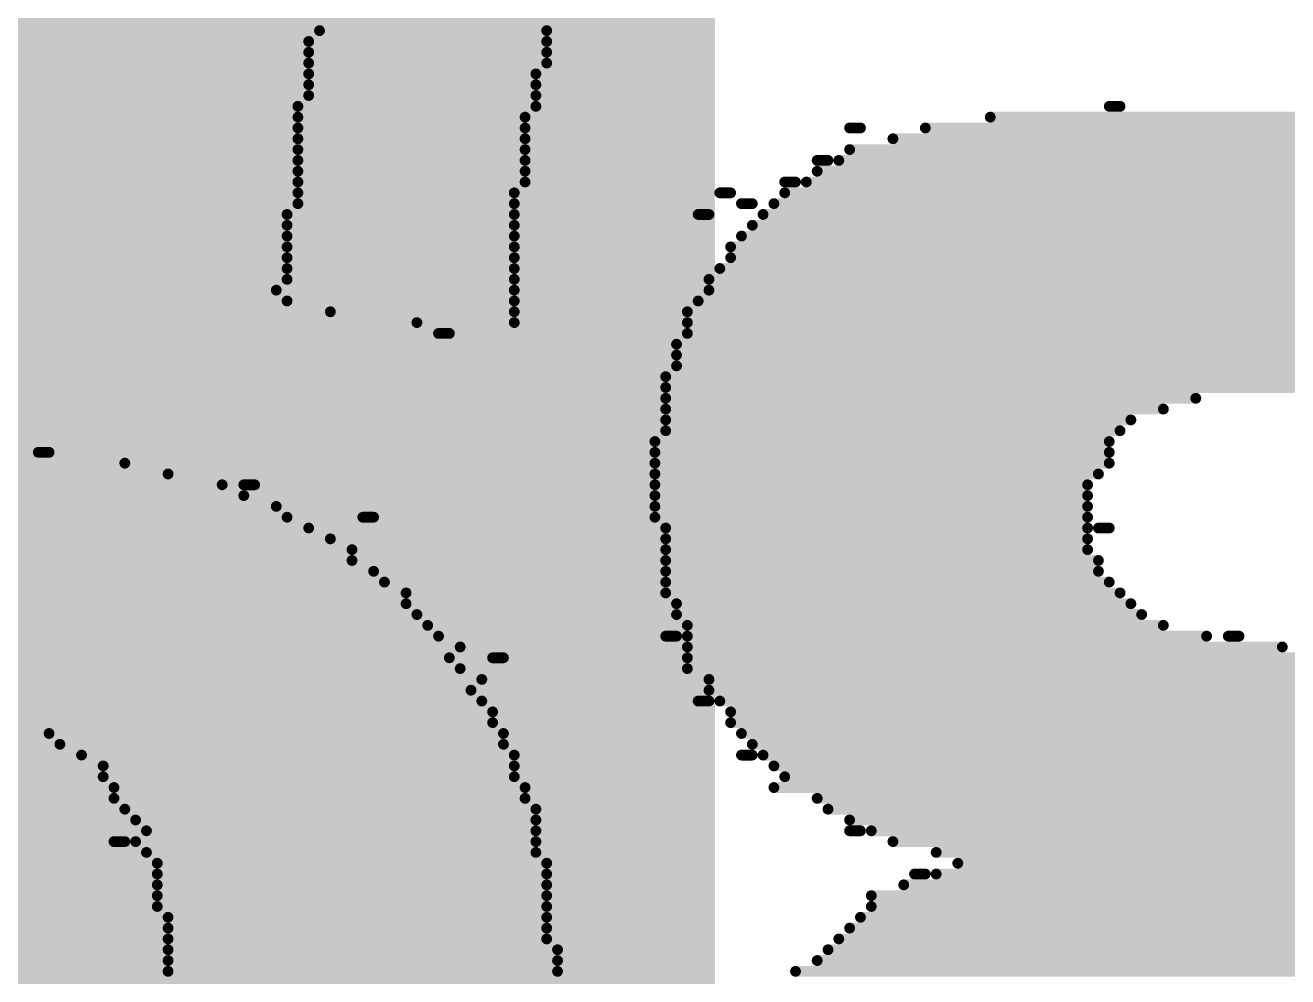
# Model space of a CAD drawing. Header units: inches. Extents: x -5 to 433, y -20 to 71.
# Drawn here: x 14.078 to 17.042, y 53.156 to 55.391 of the extents above; entities that cross this region are included whole.
import ezdxf

# ---------------------------------------------------------------- set-up
doc = ezdxf.new("R2010")
doc.units = ezdxf.units.IN
doc.layers.add('Bottom Overlay', color=54, linetype='Continuous')
doc.layers.add('Top Layer', color=1, linetype='Continuous')

msp = doc.modelspace()

# ---------------------------------------------------------------- hatches: boundary and pattern name
at = {"layer": 'Top Layer'}
msp.add_hatch(color=1, dxfattribs=at).paths.add_polyline_path([(10.3378, 7.1882), (15.6972, 7.1882), (15.6972, 56.9468), (10.3378, 56.9468)])

# ---------------------------------------------------------------- linework, layer by layer
at = {"layer": 'Bottom Overlay'}
for points in [[(14.7688, 55.3784, 0.0254, 0.0254, 0), (15.3022, 55.3784, 0.0254, 0.0254, 0)], [(14.7434, 55.353, 0.0254, 0.0254, 0), (15.3022, 55.353, 0.0254, 0.0254, 0)], [(14.7434, 55.3276, 0.0254, 0.0254, 0), (15.3022, 55.3276, 0.0254, 0.0254, 0)], [(14.7434, 55.3022, 0.0254, 0.0254, 0), (15.3022, 55.3022, 0.0254, 0.0254, 0)], [(14.7434, 55.2768, 0.0254, 0.0254, 0), (15.2768, 55.2768, 0.0254, 0.0254, 0)], [(14.7434, 55.2514, 0.0254, 0.0254, 0), (15.2768, 55.2514, 0.0254, 0.0254, 0)], [(14.7434, 55.226, 0.0254, 0.0254, 0), (15.2768, 55.226, 0.0254, 0.0254, 0)], [(14.718, 55.2006, 0.0254, 0.0254, 0), (15.2768, 55.2006, 0.0254, 0.0254, 0)], [(16.623, 55.2006, 0.0254, 0.0254, 0), (16.6484, 55.2006, 0.0254, 0.0254, 0)], [(14.718, 55.1752, 0.0254, 0.0254, 0), (15.2514, 55.1752, 0.0254, 0.0254, 0)], [(16.3436, 55.1752, 0.0254, 0.0254, 0), (18.4264, 55.1752, 0.0254, 0.0254, 0)], [(14.718, 55.1498, 0.0254, 0.0254, 0), (15.2514, 55.1498, 0.0254, 0.0254, 0)], [(14.718, 55.1244, 0.0254, 0.0254, 0), (15.2514, 55.1244, 0.0254, 0.0254, 0)], [(16.0134, 55.1498, 0.0254, 0.0254, 0), (16.0388, 55.1498, 0.0254, 0.0254, 0)], [(16.115, 55.1244, 0.0254, 0.0254, 0), (18.4264, 55.1244, 0.0254, 0.0254, 0)], [(16.1912, 55.1498, 0.0254, 0.0254, 0), (18.4264, 55.1498, 0.0254, 0.0254, 0)], [(14.718, 55.099, 0.0254, 0.0254, 0), (15.2514, 55.099, 0.0254, 0.0254, 0)], [(16.0134, 55.099, 0.0254, 0.0254, 0), (18.4264, 55.099, 0.0254, 0.0254, 0)], [(14.718, 55.0736, 0.0254, 0.0254, 0), (15.2514, 55.0736, 0.0254, 0.0254, 0)], [(15.9372, 55.0736, 0.0254, 0.0254, 0), (15.9626, 55.0736, 0.0254, 0.0254, 0)], [(15.988, 55.0736, 0.0254, 0.0254, 0), (18.4264, 55.0736, 0.0254, 0.0254, 0)], [(14.718, 55.0482, 0.0254, 0.0254, 0), (15.2514, 55.0482, 0.0254, 0.0254, 0)], [(15.9372, 55.0482, 0.0254, 0.0254, 0), (18.4264, 55.0482, 0.0254, 0.0254, 0)], [(14.718, 55.0228, 0.0254, 0.0254, 0), (15.2514, 55.0228, 0.0254, 0.0254, 0)], [(15.861, 55.0228, 0.0254, 0.0254, 0), (15.8864, 55.0228, 0.0254, 0.0254, 0)], [(15.9118, 55.0228, 0.0254, 0.0254, 0), (18.4264, 55.0228, 0.0254, 0.0254, 0)], [(14.718, 54.9974, 0.0254, 0.0254, 0), (15.226, 54.9974, 0.0254, 0.0254, 0)], [(15.7086, 54.9974, 0.0254, 0.0254, 0), (15.734, 54.9974, 0.0254, 0.0254, 0)], [(15.861, 54.9974, 0.0254, 0.0254, 0), (18.4264, 54.9974, 0.0254, 0.0254, 0)], [(14.6926, 54.9466, 0.0254, 0.0254, 0), (15.226, 54.9466, 0.0254, 0.0254, 0)], [(14.718, 54.972, 0.0254, 0.0254, 0), (15.226, 54.972, 0.0254, 0.0254, 0)], [(15.6578, 54.9466, 0.0254, 0.0254, 0), (15.6832, 54.9466, 0.0254, 0.0254, 0)], [(15.7594, 54.972, 0.0254, 0.0254, 0), (15.7848, 54.972, 0.0254, 0.0254, 0)], [(15.8102, 54.9466, 0.0254, 0.0254, 0), (18.4264, 54.9466, 0.0254, 0.0254, 0)], [(15.8356, 54.972, 0.0254, 0.0254, 0), (18.4264, 54.972, 0.0254, 0.0254, 0)], [(14.6926, 54.9212, 0.0254, 0.0254, 0), (15.226, 54.9212, 0.0254, 0.0254, 0)], [(15.7848, 54.9212, 0.0254, 0.0254, 0), (18.4264, 54.9212, 0.0254, 0.0254, 0)], [(14.6926, 54.8958, 0.0254, 0.0254, 0), (15.226, 54.8958, 0.0254, 0.0254, 0)], [(15.7594, 54.8958, 0.0254, 0.0254, 0), (18.4264, 54.8958, 0.0254, 0.0254, 0)], [(14.6926, 54.8704, 0.0254, 0.0254, 0), (15.226, 54.8704, 0.0254, 0.0254, 0)], [(15.734, 54.8704, 0.0254, 0.0254, 0), (18.4264, 54.8704, 0.0254, 0.0254, 0)], [(14.6926, 54.845, 0.0254, 0.0254, 0), (15.226, 54.845, 0.0254, 0.0254, 0)], [(15.734, 54.845, 0.0254, 0.0254, 0), (18.4264, 54.845, 0.0254, 0.0254, 0)], [(14.6926, 54.8196, 0.0254, 0.0254, 0), (15.226, 54.8196, 0.0254, 0.0254, 0)], [(15.7086, 54.8196, 0.0254, 0.0254, 0), (18.4264, 54.8196, 0.0254, 0.0254, 0)], [(14.6672, 54.7688, 0.0254, 0.0254, 0), (15.226, 54.7688, 0.0254, 0.0254, 0)], [(14.6926, 54.7942, 0.0254, 0.0254, 0), (15.226, 54.7942, 0.0254, 0.0254, 0)], [(15.6832, 54.7942, 0.0254, 0.0254, 0), (18.4264, 54.7942, 0.0254, 0.0254, 0)], [(15.6832, 54.7688, 0.0254, 0.0254, 0), (18.4264, 54.7688, 0.0254, 0.0254, 0)], [(14.6926, 54.7434, 0.0254, 0.0254, 0), (15.226, 54.7434, 0.0254, 0.0254, 0)], [(15.6578, 54.7434, 0.0254, 0.0254, 0), (18.4264, 54.7434, 0.0254, 0.0254, 0)], [(14.7942, 54.718, 0.0254, 0.0254, 0), (15.226, 54.718, 0.0254, 0.0254, 0)], [(15.6324, 54.718, 0.0254, 0.0254, 0), (18.4264, 54.718, 0.0254, 0.0254, 0)], [(14.9974, 54.6926, 0.0254, 0.0254, 0), (15.226, 54.6926, 0.0254, 0.0254, 0)], [(15.6324, 54.6926, 0.0254, 0.0254, 0), (18.4264, 54.6926, 0.0254, 0.0254, 0)], [(15.0482, 54.6672, 0.0254, 0.0254, 0), (15.0736, 54.6672, 0.0254, 0.0254, 0)], [(15.6324, 54.6672, 0.0254, 0.0254, 0), (18.4264, 54.6672, 0.0254, 0.0254, 0)], [(15.607, 54.6418, 0.0254, 0.0254, 0), (18.4264, 54.6418, 0.0254, 0.0254, 0)], [(15.607, 54.6164, 0.0254, 0.0254, 0), (18.4264, 54.6164, 0.0254, 0.0254, 0)], [(15.607, 54.591, 0.0254, 0.0254, 0), (18.4264, 54.591, 0.0254, 0.0254, 0)], [(15.5816, 54.5656, 0.0254, 0.0254, 0), (18.4264, 54.5656, 0.0254, 0.0254, 0)], [(15.5816, 54.5402, 0.0254, 0.0254, 0), (18.4264, 54.5402, 0.0254, 0.0254, 0)], [(15.5816, 54.5148, 0.0254, 0.0254, 0), (16.8262, 54.5148, 0.0254, 0.0254, 0)], [(15.5816, 54.4894, 0.0254, 0.0254, 0), (16.75, 54.4894, 0.0254, 0.0254, 0)], [(15.5816, 54.464, 0.0254, 0.0254, 0), (16.6738, 54.464, 0.0254, 0.0254, 0)], [(15.5562, 54.4132, 0.0254, 0.0254, 0), (16.623, 54.4132, 0.0254, 0.0254, 0)], [(15.5816, 54.4386, 0.0254, 0.0254, 0), (16.6484, 54.4386, 0.0254, 0.0254, 0)], [(14.1084, 54.3878, 0.0254, 0.0254, 0), (14.1338, 54.3878, 0.0254, 0.0254, 0)], [(15.5562, 54.3878, 0.0254, 0.0254, 0), (16.623, 54.3878, 0.0254, 0.0254, 0)], [(13.6258, 54.3624, 0.0254, 0.0254, 0), (14.3116, 54.3624, 0.0254, 0.0254, 0)], [(15.5562, 54.3624, 0.0254, 0.0254, 0), (16.623, 54.3624, 0.0254, 0.0254, 0)], [(13.5496, 54.337, 0.0254, 0.0254, 0), (14.4132, 54.337, 0.0254, 0.0254, 0)], [(15.5562, 54.337, 0.0254, 0.0254, 0), (16.5976, 54.337, 0.0254, 0.0254, 0)], [(13.448, 54.3116, 0.0254, 0.0254, 0), (14.5402, 54.3116, 0.0254, 0.0254, 0)], [(14.591, 54.3116, 0.0254, 0.0254, 0), (14.6164, 54.3116, 0.0254, 0.0254, 0)], [(15.5562, 54.3116, 0.0254, 0.0254, 0), (16.5722, 54.3116, 0.0254, 0.0254, 0)], [(13.3972, 54.2862, 0.0254, 0.0254, 0), (14.591, 54.2862, 0.0254, 0.0254, 0)], [(15.5562, 54.2862, 0.0254, 0.0254, 0), (16.5722, 54.2862, 0.0254, 0.0254, 0)], [(13.2448, 54.2354, 0.0254, 0.0254, 0), (14.6926, 54.2354, 0.0254, 0.0254, 0)], [(13.321, 54.2608, 0.0254, 0.0254, 0), (14.6672, 54.2608, 0.0254, 0.0254, 0)], [(14.8704, 54.2354, 0.0254, 0.0254, 0), (14.8958, 54.2354, 0.0254, 0.0254, 0)], [(15.5562, 54.2608, 0.0254, 0.0254, 0), (16.5722, 54.2608, 0.0254, 0.0254, 0)], [(15.5562, 54.2354, 0.0254, 0.0254, 0), (16.5722, 54.2354, 0.0254, 0.0254, 0)], [(13.2194, 54.21, 0.0254, 0.0254, 0), (14.7434, 54.21, 0.0254, 0.0254, 0)], [(15.5816, 54.21, 0.0254, 0.0254, 0), (16.5722, 54.21, 0.0254, 0.0254, 0)], [(16.5976, 54.21, 0.0254, 0.0254, 0), (16.623, 54.21, 0.0254, 0.0254, 0)], [(13.194, 54.1846, 0.0254, 0.0254, 0), (14.7942, 54.1846, 0.0254, 0.0254, 0)], [(15.5816, 54.1846, 0.0254, 0.0254, 0), (16.5722, 54.1846, 0.0254, 0.0254, 0)], [(13.1178, 54.1592, 0.0254, 0.0254, 0), (14.845, 54.1592, 0.0254, 0.0254, 0)], [(15.5816, 54.1592, 0.0254, 0.0254, 0), (16.5722, 54.1592, 0.0254, 0.0254, 0)], [(13.1178, 54.1338, 0.0254, 0.0254, 0), (14.845, 54.1338, 0.0254, 0.0254, 0)], [(15.5816, 54.1338, 0.0254, 0.0254, 0), (16.5976, 54.1338, 0.0254, 0.0254, 0)], [(13.067, 54.1084, 0.0254, 0.0254, 0), (14.8958, 54.1084, 0.0254, 0.0254, 0)], [(15.5816, 54.1084, 0.0254, 0.0254, 0), (16.5976, 54.1084, 0.0254, 0.0254, 0)], [(13.0162, 54.0576, 0.0254, 0.0254, 0), (14.972, 54.0576, 0.0254, 0.0254, 0)], [(13.0416, 54.083, 0.0254, 0.0254, 0), (14.9212, 54.083, 0.0254, 0.0254, 0)], [(15.5816, 54.083, 0.0254, 0.0254, 0), (16.623, 54.083, 0.0254, 0.0254, 0)], [(15.5816, 54.0576, 0.0254, 0.0254, 0), (16.6484, 54.0576, 0.0254, 0.0254, 0)], [(12.9908, 54.0322, 0.0254, 0.0254, 0), (14.972, 54.0322, 0.0254, 0.0254, 0)], [(15.607, 54.0322, 0.0254, 0.0254, 0), (16.6738, 54.0322, 0.0254, 0.0254, 0)], [(12.94, 54.0068, 0.0254, 0.0254, 0), (14.9974, 54.0068, 0.0254, 0.0254, 0)], [(15.607, 54.0068, 0.0254, 0.0254, 0), (16.6992, 54.0068, 0.0254, 0.0254, 0)], [(12.94, 53.9814, 0.0254, 0.0254, 0), (15.0228, 53.9814, 0.0254, 0.0254, 0)], [(15.6324, 53.9814, 0.0254, 0.0254, 0), (16.75, 53.9814, 0.0254, 0.0254, 0)], [(12.9146, 53.956, 0.0254, 0.0254, 0), (15.0482, 53.956, 0.0254, 0.0254, 0)], [(15.5816, 53.956, 0.0254, 0.0254, 0), (15.607, 53.956, 0.0254, 0.0254, 0)], [(15.6324, 53.956, 0.0254, 0.0254, 0), (16.8516, 53.956, 0.0254, 0.0254, 0)], [(16.9024, 53.956, 0.0254, 0.0254, 0), (16.9278, 53.956, 0.0254, 0.0254, 0)], [(12.8892, 53.9306, 0.0254, 0.0254, 0), (15.099, 53.9306, 0.0254, 0.0254, 0)], [(15.6324, 53.9306, 0.0254, 0.0254, 0), (17.0294, 53.9306, 0.0254, 0.0254, 0)], [(12.8384, 53.8798, 0.0254, 0.0254, 0), (15.099, 53.8798, 0.0254, 0.0254, 0)], [(12.8638, 53.9052, 0.0254, 0.0254, 0), (15.0736, 53.9052, 0.0254, 0.0254, 0)], [(15.1752, 53.9052, 0.0254, 0.0254, 0), (15.2006, 53.9052, 0.0254, 0.0254, 0)], [(15.6324, 53.9052, 0.0254, 0.0254, 0), (18.4264, 53.9052, 0.0254, 0.0254, 0)], [(15.6324, 53.8798, 0.0254, 0.0254, 0), (18.4264, 53.8798, 0.0254, 0.0254, 0)], [(12.8384, 53.8544, 0.0254, 0.0254, 0), (15.1498, 53.8544, 0.0254, 0.0254, 0)], [(15.6832, 53.8544, 0.0254, 0.0254, 0), (18.4264, 53.8544, 0.0254, 0.0254, 0)], [(12.8384, 53.829, 0.0254, 0.0254, 0), (15.1244, 53.829, 0.0254, 0.0254, 0)], [(15.6832, 53.829, 0.0254, 0.0254, 0), (18.4264, 53.829, 0.0254, 0.0254, 0)], [(12.813, 53.8036, 0.0254, 0.0254, 0), (15.1498, 53.8036, 0.0254, 0.0254, 0)], [(15.6578, 53.8036, 0.0254, 0.0254, 0), (15.6832, 53.8036, 0.0254, 0.0254, 0)], [(15.7086, 53.8036, 0.0254, 0.0254, 0), (18.4264, 53.8036, 0.0254, 0.0254, 0)], [(12.813, 53.7782, 0.0254, 0.0254, 0), (15.1752, 53.7782, 0.0254, 0.0254, 0)], [(15.734, 53.7782, 0.0254, 0.0254, 0), (18.4264, 53.7782, 0.0254, 0.0254, 0)], [(14.0322, 53.7528, 0.0254, 0.0254, 0), (15.1752, 53.7528, 0.0254, 0.0254, 0)], [(15.734, 53.7528, 0.0254, 0.0254, 0), (18.4264, 53.7528, 0.0254, 0.0254, 0)], [(14.1338, 53.7274, 0.0254, 0.0254, 0), (15.2006, 53.7274, 0.0254, 0.0254, 0)], [(14.1592, 53.702, 0.0254, 0.0254, 0), (15.2006, 53.702, 0.0254, 0.0254, 0)], [(15.7594, 53.7274, 0.0254, 0.0254, 0), (18.4264, 53.7274, 0.0254, 0.0254, 0)], [(15.7848, 53.702, 0.0254, 0.0254, 0), (18.4264, 53.702, 0.0254, 0.0254, 0)], [(14.21, 53.6766, 0.0254, 0.0254, 0), (15.226, 53.6766, 0.0254, 0.0254, 0)], [(15.7594, 53.6766, 0.0254, 0.0254, 0), (15.7848, 53.6766, 0.0254, 0.0254, 0)], [(15.8102, 53.6766, 0.0254, 0.0254, 0), (18.4264, 53.6766, 0.0254, 0.0254, 0)], [(14.2608, 53.6512, 0.0254, 0.0254, 0), (15.226, 53.6512, 0.0254, 0.0254, 0)], [(15.8356, 53.6512, 0.0254, 0.0254, 0), (18.4264, 53.6512, 0.0254, 0.0254, 0)], [(14.2608, 53.6258, 0.0254, 0.0254, 0), (15.226, 53.6258, 0.0254, 0.0254, 0)], [(15.861, 53.6258, 0.0254, 0.0254, 0), (18.4264, 53.6258, 0.0254, 0.0254, 0)], [(14.2862, 53.6004, 0.0254, 0.0254, 0), (15.2514, 53.6004, 0.0254, 0.0254, 0)], [(15.8356, 53.6004, 0.0254, 0.0254, 0), (18.4264, 53.6004, 0.0254, 0.0254, 0)], [(14.2862, 53.575, 0.0254, 0.0254, 0), (15.2514, 53.575, 0.0254, 0.0254, 0)], [(15.9372, 53.575, 0.0254, 0.0254, 0), (18.4264, 53.575, 0.0254, 0.0254, 0)], [(14.3116, 53.5496, 0.0254, 0.0254, 0), (15.2768, 53.5496, 0.0254, 0.0254, 0)], [(14.337, 53.5242, 0.0254, 0.0254, 0), (15.2768, 53.5242, 0.0254, 0.0254, 0)], [(15.9626, 53.5496, 0.0254, 0.0254, 0), (18.4264, 53.5496, 0.0254, 0.0254, 0)], [(16.0134, 53.5242, 0.0254, 0.0254, 0), (18.4264, 53.5242, 0.0254, 0.0254, 0)], [(14.3624, 53.4988, 0.0254, 0.0254, 0), (15.2768, 53.4988, 0.0254, 0.0254, 0)], [(16.0134, 53.4988, 0.0254, 0.0254, 0), (16.0388, 53.4988, 0.0254, 0.0254, 0)], [(16.0642, 53.4988, 0.0254, 0.0254, 0), (18.4264, 53.4988, 0.0254, 0.0254, 0)], [(14.2862, 53.4734, 0.0254, 0.0254, 0), (14.3116, 53.4734, 0.0254, 0.0254, 0)], [(14.337, 53.4734, 0.0254, 0.0254, 0), (15.2768, 53.4734, 0.0254, 0.0254, 0)], [(16.115, 53.4734, 0.0254, 0.0254, 0), (18.4264, 53.4734, 0.0254, 0.0254, 0)], [(14.3624, 53.448, 0.0254, 0.0254, 0), (15.2768, 53.448, 0.0254, 0.0254, 0)], [(16.2166, 53.448, 0.0254, 0.0254, 0), (18.4264, 53.448, 0.0254, 0.0254, 0)], [(14.3878, 53.4226, 0.0254, 0.0254, 0), (15.3022, 53.4226, 0.0254, 0.0254, 0)], [(16.2674, 53.4226, 0.0254, 0.0254, 0), (18.4264, 53.4226, 0.0254, 0.0254, 0)], [(14.3878, 53.3972, 0.0254, 0.0254, 0), (15.3022, 53.3972, 0.0254, 0.0254, 0)], [(16.1658, 53.3972, 0.0254, 0.0254, 0), (16.1912, 53.3972, 0.0254, 0.0254, 0)], [(16.2166, 53.3972, 0.0254, 0.0254, 0), (18.4264, 53.3972, 0.0254, 0.0254, 0)], [(14.3878, 53.3718, 0.0254, 0.0254, 0), (15.3022, 53.3718, 0.0254, 0.0254, 0)], [(14.3878, 53.3464, 0.0254, 0.0254, 0), (15.3022, 53.3464, 0.0254, 0.0254, 0)], [(16.0642, 53.3464, 0.0254, 0.0254, 0), (18.4264, 53.3464, 0.0254, 0.0254, 0)], [(16.1404, 53.3718, 0.0254, 0.0254, 0), (18.4264, 53.3718, 0.0254, 0.0254, 0)], [(14.3878, 53.321, 0.0254, 0.0254, 0), (15.3022, 53.321, 0.0254, 0.0254, 0)], [(16.0642, 53.321, 0.0254, 0.0254, 0), (18.4264, 53.321, 0.0254, 0.0254, 0)], [(14.4132, 53.2956, 0.0254, 0.0254, 0), (15.3022, 53.2956, 0.0254, 0.0254, 0)], [(16.0388, 53.2956, 0.0254, 0.0254, 0), (17.2834, 53.2956, 0.0254, 0.0254, 0)], [(14.4132, 53.2702, 0.0254, 0.0254, 0), (15.3022, 53.2702, 0.0254, 0.0254, 0)], [(16.0134, 53.2702, 0.0254, 0.0254, 0), (17.2072, 53.2702, 0.0254, 0.0254, 0)], [(14.4132, 53.2448, 0.0254, 0.0254, 0), (15.3022, 53.2448, 0.0254, 0.0254, 0)], [(15.988, 53.2448, 0.0254, 0.0254, 0), (17.131, 53.2448, 0.0254, 0.0254, 0)], [(14.4132, 53.2194, 0.0254, 0.0254, 0), (15.3276, 53.2194, 0.0254, 0.0254, 0)], [(15.9626, 53.2194, 0.0254, 0.0254, 0), (17.131, 53.2194, 0.0254, 0.0254, 0)], [(14.4132, 53.194, 0.0254, 0.0254, 0), (15.3276, 53.194, 0.0254, 0.0254, 0)], [(14.4132, 53.1686, 0.0254, 0.0254, 0), (15.3276, 53.1686, 0.0254, 0.0254, 0)], [(15.8864, 53.1686, 0.0254, 0.0254, 0), (17.0802, 53.1686, 0.0254, 0.0254, 0)], [(15.9372, 53.194, 0.0254, 0.0254, 0), (17.1056, 53.194, 0.0254, 0.0254, 0)]]:
    msp.add_lwpolyline(points, format="xyseb", dxfattribs=at)
for points in [[(14.7625, 55.3784, 0.0127, 0.0127, 1), (14.7752, 55.3784, 0.0127, 0.0127, 1)], [(15.2959, 55.3784, 0.0127, 0.0127, 1), (15.3086, 55.3784, 0.0127, 0.0127, 1)], [(14.7371, 55.353, 0.0127, 0.0127, 1), (14.7498, 55.353, 0.0127, 0.0127, 1)], [(15.2959, 55.353, 0.0127, 0.0127, 1), (15.3086, 55.353, 0.0127, 0.0127, 1)], [(14.7371, 55.3276, 0.0127, 0.0127, 1), (14.7498, 55.3276, 0.0127, 0.0127, 1)], [(14.7371, 55.3022, 0.0127, 0.0127, 1), (14.7498, 55.3022, 0.0127, 0.0127, 1)], [(15.2959, 55.3276, 0.0127, 0.0127, 1), (15.3086, 55.3276, 0.0127, 0.0127, 1)], [(15.2959, 55.3022, 0.0127, 0.0127, 1), (15.3086, 55.3022, 0.0127, 0.0127, 1)], [(14.7371, 55.2768, 0.0127, 0.0127, 1), (14.7498, 55.2768, 0.0127, 0.0127, 1)], [(15.2705, 55.2768, 0.0127, 0.0127, 1), (15.2832, 55.2768, 0.0127, 0.0127, 1)], [(14.7371, 55.2514, 0.0127, 0.0127, 1), (14.7498, 55.2514, 0.0127, 0.0127, 1)], [(15.2705, 55.2514, 0.0127, 0.0127, 1), (15.2832, 55.2514, 0.0127, 0.0127, 1)], [(14.7371, 55.226, 0.0127, 0.0127, 1), (14.7498, 55.226, 0.0127, 0.0127, 1)], [(15.2705, 55.226, 0.0127, 0.0127, 1), (15.2832, 55.226, 0.0127, 0.0127, 1)], [(14.7117, 55.2006, 0.0127, 0.0127, 1), (14.7244, 55.2006, 0.0127, 0.0127, 1)], [(15.2705, 55.2006, 0.0127, 0.0127, 1), (15.2832, 55.2006, 0.0127, 0.0127, 1)], [(16.6167, 55.2006, 0.0127, 0.0127, 1), (16.6294, 55.2006, 0.0127, 0.0127, 1)], [(16.6421, 55.2006, 0.0127, 0.0127, 1), (16.6548, 55.2006, 0.0127, 0.0127, 1)], [(14.7117, 55.1752, 0.0127, 0.0127, 1), (14.7244, 55.1752, 0.0127, 0.0127, 1)], [(15.2451, 55.1752, 0.0127, 0.0127, 1), (15.2578, 55.1752, 0.0127, 0.0127, 1)], [(16.3373, 55.1752, 0.0127, 0.0127, 1), (16.35, 55.1752, 0.0127, 0.0127, 1)], [(14.7117, 55.1498, 0.0127, 0.0127, 1), (14.7244, 55.1498, 0.0127, 0.0127, 1)], [(14.7117, 55.1244, 0.0127, 0.0127, 1), (14.7244, 55.1244, 0.0127, 0.0127, 1)], [(15.2451, 55.1498, 0.0127, 0.0127, 1), (15.2578, 55.1498, 0.0127, 0.0127, 1)], [(15.2451, 55.1244, 0.0127, 0.0127, 1), (15.2578, 55.1244, 0.0127, 0.0127, 1)], [(16.0071, 55.1498, 0.0127, 0.0127, 1), (16.0198, 55.1498, 0.0127, 0.0127, 1)], [(16.0325, 55.1498, 0.0127, 0.0127, 1), (16.0452, 55.1498, 0.0127, 0.0127, 1)], [(16.1087, 55.1244, 0.0127, 0.0127, 1), (16.1214, 55.1244, 0.0127, 0.0127, 1)], [(16.1849, 55.1498, 0.0127, 0.0127, 1), (16.1976, 55.1498, 0.0127, 0.0127, 1)], [(14.7117, 55.099, 0.0127, 0.0127, 1), (14.7244, 55.099, 0.0127, 0.0127, 1)], [(15.2451, 55.099, 0.0127, 0.0127, 1), (15.2578, 55.099, 0.0127, 0.0127, 1)], [(16.0071, 55.099, 0.0127, 0.0127, 1), (16.0198, 55.099, 0.0127, 0.0127, 1)], [(14.7117, 55.0736, 0.0127, 0.0127, 1), (14.7244, 55.0736, 0.0127, 0.0127, 1)], [(15.2451, 55.0736, 0.0127, 0.0127, 1), (15.2578, 55.0736, 0.0127, 0.0127, 1)], [(15.9309, 55.0736, 0.0127, 0.0127, 1), (15.9436, 55.0736, 0.0127, 0.0127, 1)], [(15.9563, 55.0736, 0.0127, 0.0127, 1), (15.969, 55.0736, 0.0127, 0.0127, 1)], [(15.9817, 55.0736, 0.0127, 0.0127, 1), (15.9944, 55.0736, 0.0127, 0.0127, 1)], [(14.7117, 55.0482, 0.0127, 0.0127, 1), (14.7244, 55.0482, 0.0127, 0.0127, 1)], [(15.2451, 55.0482, 0.0127, 0.0127, 1), (15.2578, 55.0482, 0.0127, 0.0127, 1)], [(15.9309, 55.0482, 0.0127, 0.0127, 1), (15.9436, 55.0482, 0.0127, 0.0127, 1)], [(14.7117, 55.0228, 0.0127, 0.0127, 1), (14.7244, 55.0228, 0.0127, 0.0127, 1)], [(15.2451, 55.0228, 0.0127, 0.0127, 1), (15.2578, 55.0228, 0.0127, 0.0127, 1)], [(15.8547, 55.0228, 0.0127, 0.0127, 1), (15.8674, 55.0228, 0.0127, 0.0127, 1)], [(15.8801, 55.0228, 0.0127, 0.0127, 1), (15.8928, 55.0228, 0.0127, 0.0127, 1)], [(15.9055, 55.0228, 0.0127, 0.0127, 1), (15.9182, 55.0228, 0.0127, 0.0127, 1)], [(14.7117, 54.9974, 0.0127, 0.0127, 1), (14.7244, 54.9974, 0.0127, 0.0127, 1)], [(15.2197, 54.9974, 0.0127, 0.0127, 1), (15.2324, 54.9974, 0.0127, 0.0127, 1)], [(15.7023, 54.9974, 0.0127, 0.0127, 1), (15.715, 54.9974, 0.0127, 0.0127, 1)], [(15.7277, 54.9974, 0.0127, 0.0127, 1), (15.7404, 54.9974, 0.0127, 0.0127, 1)], [(15.8547, 54.9974, 0.0127, 0.0127, 1), (15.8674, 54.9974, 0.0127, 0.0127, 1)], [(14.6863, 54.9466, 0.0127, 0.0127, 1), (14.699, 54.9466, 0.0127, 0.0127, 1)], [(14.7117, 54.972, 0.0127, 0.0127, 1), (14.7244, 54.972, 0.0127, 0.0127, 1)], [(15.2197, 54.972, 0.0127, 0.0127, 1), (15.2324, 54.972, 0.0127, 0.0127, 1)], [(15.2197, 54.9466, 0.0127, 0.0127, 1), (15.2324, 54.9466, 0.0127, 0.0127, 1)], [(15.6515, 54.9466, 0.0127, 0.0127, 1), (15.6642, 54.9466, 0.0127, 0.0127, 1)], [(15.6769, 54.9466, 0.0127, 0.0127, 1), (15.6896, 54.9466, 0.0127, 0.0127, 1)], [(15.7531, 54.972, 0.0127, 0.0127, 1), (15.7658, 54.972, 0.0127, 0.0127, 1)], [(15.7785, 54.972, 0.0127, 0.0127, 1), (15.7912, 54.972, 0.0127, 0.0127, 1)], [(15.8039, 54.9466, 0.0127, 0.0127, 1), (15.8166, 54.9466, 0.0127, 0.0127, 1)], [(15.8293, 54.972, 0.0127, 0.0127, 1), (15.842, 54.972, 0.0127, 0.0127, 1)], [(14.6863, 54.9212, 0.0127, 0.0127, 1), (14.699, 54.9212, 0.0127, 0.0127, 1)], [(15.2197, 54.9212, 0.0127, 0.0127, 1), (15.2324, 54.9212, 0.0127, 0.0127, 1)], [(15.7785, 54.9212, 0.0127, 0.0127, 1), (15.7912, 54.9212, 0.0127, 0.0127, 1)], [(14.6863, 54.8958, 0.0127, 0.0127, 1), (14.699, 54.8958, 0.0127, 0.0127, 1)], [(15.2197, 54.8958, 0.0127, 0.0127, 1), (15.2324, 54.8958, 0.0127, 0.0127, 1)], [(15.7531, 54.8958, 0.0127, 0.0127, 1), (15.7658, 54.8958, 0.0127, 0.0127, 1)], [(14.6863, 54.8704, 0.0127, 0.0127, 1), (14.699, 54.8704, 0.0127, 0.0127, 1)], [(15.2197, 54.8704, 0.0127, 0.0127, 1), (15.2324, 54.8704, 0.0127, 0.0127, 1)], [(15.7277, 54.8704, 0.0127, 0.0127, 1), (15.7404, 54.8704, 0.0127, 0.0127, 1)], [(14.6863, 54.845, 0.0127, 0.0127, 1), (14.699, 54.845, 0.0127, 0.0127, 1)], [(15.2197, 54.845, 0.0127, 0.0127, 1), (15.2324, 54.845, 0.0127, 0.0127, 1)], [(15.7277, 54.845, 0.0127, 0.0127, 1), (15.7404, 54.845, 0.0127, 0.0127, 1)], [(14.6863, 54.8196, 0.0127, 0.0127, 1), (14.699, 54.8196, 0.0127, 0.0127, 1)], [(15.2197, 54.8196, 0.0127, 0.0127, 1), (15.2324, 54.8196, 0.0127, 0.0127, 1)], [(15.7023, 54.8196, 0.0127, 0.0127, 1), (15.715, 54.8196, 0.0127, 0.0127, 1)], [(14.6609, 54.7688, 0.0127, 0.0127, 1), (14.6736, 54.7688, 0.0127, 0.0127, 1)], [(14.6863, 54.7942, 0.0127, 0.0127, 1), (14.699, 54.7942, 0.0127, 0.0127, 1)], [(15.2197, 54.7942, 0.0127, 0.0127, 1), (15.2324, 54.7942, 0.0127, 0.0127, 1)], [(15.2197, 54.7688, 0.0127, 0.0127, 1), (15.2324, 54.7688, 0.0127, 0.0127, 1)], [(15.6769, 54.7942, 0.0127, 0.0127, 1), (15.6896, 54.7942, 0.0127, 0.0127, 1)], [(15.6769, 54.7688, 0.0127, 0.0127, 1), (15.6896, 54.7688, 0.0127, 0.0127, 1)], [(14.6863, 54.7434, 0.0127, 0.0127, 1), (14.699, 54.7434, 0.0127, 0.0127, 1)], [(15.2197, 54.7434, 0.0127, 0.0127, 1), (15.2324, 54.7434, 0.0127, 0.0127, 1)], [(15.6515, 54.7434, 0.0127, 0.0127, 1), (15.6642, 54.7434, 0.0127, 0.0127, 1)], [(14.7879, 54.718, 0.0127, 0.0127, 1), (14.8006, 54.718, 0.0127, 0.0127, 1)], [(15.2197, 54.718, 0.0127, 0.0127, 1), (15.2324, 54.718, 0.0127, 0.0127, 1)], [(15.6261, 54.718, 0.0127, 0.0127, 1), (15.6388, 54.718, 0.0127, 0.0127, 1)], [(14.9911, 54.6926, 0.0127, 0.0127, 1), (15.0038, 54.6926, 0.0127, 0.0127, 1)], [(15.2197, 54.6926, 0.0127, 0.0127, 1), (15.2324, 54.6926, 0.0127, 0.0127, 1)], [(15.6261, 54.6926, 0.0127, 0.0127, 1), (15.6388, 54.6926, 0.0127, 0.0127, 1)], [(15.0419, 54.6672, 0.0127, 0.0127, 1), (15.0546, 54.6672, 0.0127, 0.0127, 1)], [(15.0673, 54.6672, 0.0127, 0.0127, 1), (15.08, 54.6672, 0.0127, 0.0127, 1)], [(15.6261, 54.6672, 0.0127, 0.0127, 1), (15.6388, 54.6672, 0.0127, 0.0127, 1)], [(15.6007, 54.6418, 0.0127, 0.0127, 1), (15.6134, 54.6418, 0.0127, 0.0127, 1)], [(15.6007, 54.6164, 0.0127, 0.0127, 1), (15.6134, 54.6164, 0.0127, 0.0127, 1)], [(15.6007, 54.591, 0.0127, 0.0127, 1), (15.6134, 54.591, 0.0127, 0.0127, 1)], [(15.5753, 54.5656, 0.0127, 0.0127, 1), (15.588, 54.5656, 0.0127, 0.0127, 1)], [(15.5753, 54.5402, 0.0127, 0.0127, 1), (15.588, 54.5402, 0.0127, 0.0127, 1)], [(15.5753, 54.5148, 0.0127, 0.0127, 1), (15.588, 54.5148, 0.0127, 0.0127, 1)], [(16.8199, 54.5148, 0.0127, 0.0127, 1), (16.8326, 54.5148, 0.0127, 0.0127, 1)], [(15.5753, 54.4894, 0.0127, 0.0127, 1), (15.588, 54.4894, 0.0127, 0.0127, 1)], [(16.7437, 54.4894, 0.0127, 0.0127, 1), (16.7564, 54.4894, 0.0127, 0.0127, 1)], [(15.5753, 54.464, 0.0127, 0.0127, 1), (15.588, 54.464, 0.0127, 0.0127, 1)], [(16.6675, 54.464, 0.0127, 0.0127, 1), (16.6802, 54.464, 0.0127, 0.0127, 1)], [(15.5499, 54.4132, 0.0127, 0.0127, 1), (15.5626, 54.4132, 0.0127, 0.0127, 1)], [(15.5753, 54.4386, 0.0127, 0.0127, 1), (15.588, 54.4386, 0.0127, 0.0127, 1)], [(16.6167, 54.4132, 0.0127, 0.0127, 1), (16.6294, 54.4132, 0.0127, 0.0127, 1)], [(16.6421, 54.4386, 0.0127, 0.0127, 1), (16.6548, 54.4386, 0.0127, 0.0127, 1)], [(14.1021, 54.3878, 0.0127, 0.0127, 1), (14.1148, 54.3878, 0.0127, 0.0127, 1)], [(14.1275, 54.3878, 0.0127, 0.0127, 1), (14.1402, 54.3878, 0.0127, 0.0127, 1)], [(15.5499, 54.3878, 0.0127, 0.0127, 1), (15.5626, 54.3878, 0.0127, 0.0127, 1)], [(16.6167, 54.3878, 0.0127, 0.0127, 1), (16.6294, 54.3878, 0.0127, 0.0127, 1)], [(14.3053, 54.3624, 0.0127, 0.0127, 1), (14.318, 54.3624, 0.0127, 0.0127, 1)], [(15.5499, 54.3624, 0.0127, 0.0127, 1), (15.5626, 54.3624, 0.0127, 0.0127, 1)], [(16.6167, 54.3624, 0.0127, 0.0127, 1), (16.6294, 54.3624, 0.0127, 0.0127, 1)], [(14.4069, 54.337, 0.0127, 0.0127, 1), (14.4196, 54.337, 0.0127, 0.0127, 1)], [(15.5499, 54.337, 0.0127, 0.0127, 1), (15.5626, 54.337, 0.0127, 0.0127, 1)], [(16.5913, 54.337, 0.0127, 0.0127, 1), (16.604, 54.337, 0.0127, 0.0127, 1)], [(14.5339, 54.3116, 0.0127, 0.0127, 1), (14.5466, 54.3116, 0.0127, 0.0127, 1)], [(14.5847, 54.3116, 0.0127, 0.0127, 1), (14.5974, 54.3116, 0.0127, 0.0127, 1)], [(14.6101, 54.3116, 0.0127, 0.0127, 1), (14.6228, 54.3116, 0.0127, 0.0127, 1)], [(15.5499, 54.3116, 0.0127, 0.0127, 1), (15.5626, 54.3116, 0.0127, 0.0127, 1)], [(16.5659, 54.3116, 0.0127, 0.0127, 1), (16.5786, 54.3116, 0.0127, 0.0127, 1)], [(14.5847, 54.2862, 0.0127, 0.0127, 1), (14.5974, 54.2862, 0.0127, 0.0127, 1)], [(15.5499, 54.2862, 0.0127, 0.0127, 1), (15.5626, 54.2862, 0.0127, 0.0127, 1)], [(16.5659, 54.2862, 0.0127, 0.0127, 1), (16.5786, 54.2862, 0.0127, 0.0127, 1)], [(14.6609, 54.2608, 0.0127, 0.0127, 1), (14.6736, 54.2608, 0.0127, 0.0127, 1)], [(14.6863, 54.2354, 0.0127, 0.0127, 1), (14.699, 54.2354, 0.0127, 0.0127, 1)], [(14.8641, 54.2354, 0.0127, 0.0127, 1), (14.8768, 54.2354, 0.0127, 0.0127, 1)], [(14.8895, 54.2354, 0.0127, 0.0127, 1), (14.9022, 54.2354, 0.0127, 0.0127, 1)], [(15.5499, 54.2608, 0.0127, 0.0127, 1), (15.5626, 54.2608, 0.0127, 0.0127, 1)], [(15.5499, 54.2354, 0.0127, 0.0127, 1), (15.5626, 54.2354, 0.0127, 0.0127, 1)], [(16.5659, 54.2608, 0.0127, 0.0127, 1), (16.5786, 54.2608, 0.0127, 0.0127, 1)], [(16.5659, 54.2354, 0.0127, 0.0127, 1), (16.5786, 54.2354, 0.0127, 0.0127, 1)], [(14.7371, 54.21, 0.0127, 0.0127, 1), (14.7498, 54.21, 0.0127, 0.0127, 1)], [(15.5753, 54.21, 0.0127, 0.0127, 1), (15.588, 54.21, 0.0127, 0.0127, 1)], [(16.5659, 54.21, 0.0127, 0.0127, 1), (16.5786, 54.21, 0.0127, 0.0127, 1)], [(16.5913, 54.21, 0.0127, 0.0127, 1), (16.604, 54.21, 0.0127, 0.0127, 1)], [(16.6167, 54.21, 0.0127, 0.0127, 1), (16.6294, 54.21, 0.0127, 0.0127, 1)], [(14.7879, 54.1846, 0.0127, 0.0127, 1), (14.8006, 54.1846, 0.0127, 0.0127, 1)], [(15.5753, 54.1846, 0.0127, 0.0127, 1), (15.588, 54.1846, 0.0127, 0.0127, 1)], [(16.5659, 54.1846, 0.0127, 0.0127, 1), (16.5786, 54.1846, 0.0127, 0.0127, 1)], [(14.8387, 54.1592, 0.0127, 0.0127, 1), (14.8514, 54.1592, 0.0127, 0.0127, 1)], [(15.5753, 54.1592, 0.0127, 0.0127, 1), (15.588, 54.1592, 0.0127, 0.0127, 1)], [(16.5659, 54.1592, 0.0127, 0.0127, 1), (16.5786, 54.1592, 0.0127, 0.0127, 1)], [(14.8387, 54.1338, 0.0127, 0.0127, 1), (14.8514, 54.1338, 0.0127, 0.0127, 1)], [(15.5753, 54.1338, 0.0127, 0.0127, 1), (15.588, 54.1338, 0.0127, 0.0127, 1)], [(16.5913, 54.1338, 0.0127, 0.0127, 1), (16.604, 54.1338, 0.0127, 0.0127, 1)], [(14.8895, 54.1084, 0.0127, 0.0127, 1), (14.9022, 54.1084, 0.0127, 0.0127, 1)], [(15.5753, 54.1084, 0.0127, 0.0127, 1), (15.588, 54.1084, 0.0127, 0.0127, 1)], [(16.5913, 54.1084, 0.0127, 0.0127, 1), (16.604, 54.1084, 0.0127, 0.0127, 1)], [(14.9149, 54.083, 0.0127, 0.0127, 1), (14.9276, 54.083, 0.0127, 0.0127, 1)], [(14.9657, 54.0576, 0.0127, 0.0127, 1), (14.9784, 54.0576, 0.0127, 0.0127, 1)], [(15.5753, 54.083, 0.0127, 0.0127, 1), (15.588, 54.083, 0.0127, 0.0127, 1)], [(15.5753, 54.0576, 0.0127, 0.0127, 1), (15.588, 54.0576, 0.0127, 0.0127, 1)], [(16.6167, 54.083, 0.0127, 0.0127, 1), (16.6294, 54.083, 0.0127, 0.0127, 1)], [(16.6421, 54.0576, 0.0127, 0.0127, 1), (16.6548, 54.0576, 0.0127, 0.0127, 1)], [(14.9657, 54.0322, 0.0127, 0.0127, 1), (14.9784, 54.0322, 0.0127, 0.0127, 1)], [(15.6007, 54.0322, 0.0127, 0.0127, 1), (15.6134, 54.0322, 0.0127, 0.0127, 1)], [(16.6675, 54.0322, 0.0127, 0.0127, 1), (16.6802, 54.0322, 0.0127, 0.0127, 1)], [(14.9911, 54.0068, 0.0127, 0.0127, 1), (15.0038, 54.0068, 0.0127, 0.0127, 1)], [(15.6007, 54.0068, 0.0127, 0.0127, 1), (15.6134, 54.0068, 0.0127, 0.0127, 1)], [(16.6929, 54.0068, 0.0127, 0.0127, 1), (16.7056, 54.0068, 0.0127, 0.0127, 1)], [(15.0165, 53.9814, 0.0127, 0.0127, 1), (15.0292, 53.9814, 0.0127, 0.0127, 1)], [(15.6261, 53.9814, 0.0127, 0.0127, 1), (15.6388, 53.9814, 0.0127, 0.0127, 1)], [(16.7437, 53.9814, 0.0127, 0.0127, 1), (16.7564, 53.9814, 0.0127, 0.0127, 1)], [(15.0419, 53.956, 0.0127, 0.0127, 1), (15.0546, 53.956, 0.0127, 0.0127, 1)], [(15.5753, 53.956, 0.0127, 0.0127, 1), (15.588, 53.956, 0.0127, 0.0127, 1)], [(15.6007, 53.956, 0.0127, 0.0127, 1), (15.6134, 53.956, 0.0127, 0.0127, 1)], [(15.6261, 53.956, 0.0127, 0.0127, 1), (15.6388, 53.956, 0.0127, 0.0127, 1)], [(16.8453, 53.956, 0.0127, 0.0127, 1), (16.858, 53.956, 0.0127, 0.0127, 1)], [(16.8961, 53.956, 0.0127, 0.0127, 1), (16.9088, 53.956, 0.0127, 0.0127, 1)], [(16.9215, 53.956, 0.0127, 0.0127, 1), (16.9342, 53.956, 0.0127, 0.0127, 1)], [(15.0927, 53.9306, 0.0127, 0.0127, 1), (15.1054, 53.9306, 0.0127, 0.0127, 1)], [(15.6261, 53.9306, 0.0127, 0.0127, 1), (15.6388, 53.9306, 0.0127, 0.0127, 1)], [(17.0231, 53.9306, 0.0127, 0.0127, 1), (17.0358, 53.9306, 0.0127, 0.0127, 1)], [(15.0673, 53.9052, 0.0127, 0.0127, 1), (15.08, 53.9052, 0.0127, 0.0127, 1)], [(15.0927, 53.8798, 0.0127, 0.0127, 1), (15.1054, 53.8798, 0.0127, 0.0127, 1)], [(15.1689, 53.9052, 0.0127, 0.0127, 1), (15.1816, 53.9052, 0.0127, 0.0127, 1)], [(15.1943, 53.9052, 0.0127, 0.0127, 1), (15.207, 53.9052, 0.0127, 0.0127, 1)], [(15.6261, 53.9052, 0.0127, 0.0127, 1), (15.6388, 53.9052, 0.0127, 0.0127, 1)], [(15.6261, 53.8798, 0.0127, 0.0127, 1), (15.6388, 53.8798, 0.0127, 0.0127, 1)], [(15.1435, 53.8544, 0.0127, 0.0127, 1), (15.1562, 53.8544, 0.0127, 0.0127, 1)], [(15.6769, 53.8544, 0.0127, 0.0127, 1), (15.6896, 53.8544, 0.0127, 0.0127, 1)], [(15.1181, 53.829, 0.0127, 0.0127, 1), (15.1308, 53.829, 0.0127, 0.0127, 1)], [(15.6769, 53.829, 0.0127, 0.0127, 1), (15.6896, 53.829, 0.0127, 0.0127, 1)], [(15.1435, 53.8036, 0.0127, 0.0127, 1), (15.1562, 53.8036, 0.0127, 0.0127, 1)], [(15.6515, 53.8036, 0.0127, 0.0127, 1), (15.6642, 53.8036, 0.0127, 0.0127, 1)], [(15.6769, 53.8036, 0.0127, 0.0127, 1), (15.6896, 53.8036, 0.0127, 0.0127, 1)], [(15.7023, 53.8036, 0.0127, 0.0127, 1), (15.715, 53.8036, 0.0127, 0.0127, 1)], [(15.1689, 53.7782, 0.0127, 0.0127, 1), (15.1816, 53.7782, 0.0127, 0.0127, 1)], [(15.7277, 53.7782, 0.0127, 0.0127, 1), (15.7404, 53.7782, 0.0127, 0.0127, 1)], [(15.1689, 53.7528, 0.0127, 0.0127, 1), (15.1816, 53.7528, 0.0127, 0.0127, 1)], [(15.7277, 53.7528, 0.0127, 0.0127, 1), (15.7404, 53.7528, 0.0127, 0.0127, 1)], [(14.1275, 53.7274, 0.0127, 0.0127, 1), (14.1402, 53.7274, 0.0127, 0.0127, 1)], [(14.1529, 53.702, 0.0127, 0.0127, 1), (14.1656, 53.702, 0.0127, 0.0127, 1)], [(15.1943, 53.7274, 0.0127, 0.0127, 1), (15.207, 53.7274, 0.0127, 0.0127, 1)], [(15.1943, 53.702, 0.0127, 0.0127, 1), (15.207, 53.702, 0.0127, 0.0127, 1)], [(15.7531, 53.7274, 0.0127, 0.0127, 1), (15.7658, 53.7274, 0.0127, 0.0127, 1)], [(15.7785, 53.702, 0.0127, 0.0127, 1), (15.7912, 53.702, 0.0127, 0.0127, 1)], [(14.2037, 53.6766, 0.0127, 0.0127, 1), (14.2164, 53.6766, 0.0127, 0.0127, 1)], [(15.2197, 53.6766, 0.0127, 0.0127, 1), (15.2324, 53.6766, 0.0127, 0.0127, 1)], [(15.7531, 53.6766, 0.0127, 0.0127, 1), (15.7658, 53.6766, 0.0127, 0.0127, 1)], [(15.7785, 53.6766, 0.0127, 0.0127, 1), (15.7912, 53.6766, 0.0127, 0.0127, 1)], [(15.8039, 53.6766, 0.0127, 0.0127, 1), (15.8166, 53.6766, 0.0127, 0.0127, 1)], [(14.2545, 53.6512, 0.0127, 0.0127, 1), (14.2672, 53.6512, 0.0127, 0.0127, 1)], [(15.2197, 53.6512, 0.0127, 0.0127, 1), (15.2324, 53.6512, 0.0127, 0.0127, 1)], [(15.8293, 53.6512, 0.0127, 0.0127, 1), (15.842, 53.6512, 0.0127, 0.0127, 1)], [(14.2545, 53.6258, 0.0127, 0.0127, 1), (14.2672, 53.6258, 0.0127, 0.0127, 1)], [(15.2197, 53.6258, 0.0127, 0.0127, 1), (15.2324, 53.6258, 0.0127, 0.0127, 1)], [(15.8547, 53.6258, 0.0127, 0.0127, 1), (15.8674, 53.6258, 0.0127, 0.0127, 1)], [(14.2799, 53.6004, 0.0127, 0.0127, 1), (14.2926, 53.6004, 0.0127, 0.0127, 1)], [(15.2451, 53.6004, 0.0127, 0.0127, 1), (15.2578, 53.6004, 0.0127, 0.0127, 1)], [(15.8293, 53.6004, 0.0127, 0.0127, 1), (15.842, 53.6004, 0.0127, 0.0127, 1)], [(14.2799, 53.575, 0.0127, 0.0127, 1), (14.2926, 53.575, 0.0127, 0.0127, 1)], [(15.2451, 53.575, 0.0127, 0.0127, 1), (15.2578, 53.575, 0.0127, 0.0127, 1)], [(15.9309, 53.575, 0.0127, 0.0127, 1), (15.9436, 53.575, 0.0127, 0.0127, 1)], [(14.3053, 53.5496, 0.0127, 0.0127, 1), (14.318, 53.5496, 0.0127, 0.0127, 1)], [(14.3307, 53.5242, 0.0127, 0.0127, 1), (14.3434, 53.5242, 0.0127, 0.0127, 1)], [(15.2705, 53.5496, 0.0127, 0.0127, 1), (15.2832, 53.5496, 0.0127, 0.0127, 1)], [(15.2705, 53.5242, 0.0127, 0.0127, 1), (15.2832, 53.5242, 0.0127, 0.0127, 1)], [(15.9563, 53.5496, 0.0127, 0.0127, 1), (15.969, 53.5496, 0.0127, 0.0127, 1)], [(16.0071, 53.5242, 0.0127, 0.0127, 1), (16.0198, 53.5242, 0.0127, 0.0127, 1)], [(14.3561, 53.4988, 0.0127, 0.0127, 1), (14.3688, 53.4988, 0.0127, 0.0127, 1)], [(15.2705, 53.4988, 0.0127, 0.0127, 1), (15.2832, 53.4988, 0.0127, 0.0127, 1)], [(16.0071, 53.4988, 0.0127, 0.0127, 1), (16.0198, 53.4988, 0.0127, 0.0127, 1)], [(16.0325, 53.4988, 0.0127, 0.0127, 1), (16.0452, 53.4988, 0.0127, 0.0127, 1)], [(16.0579, 53.4988, 0.0127, 0.0127, 1), (16.0706, 53.4988, 0.0127, 0.0127, 1)], [(14.2799, 53.4734, 0.0127, 0.0127, 1), (14.2926, 53.4734, 0.0127, 0.0127, 1)], [(14.3053, 53.4734, 0.0127, 0.0127, 1), (14.318, 53.4734, 0.0127, 0.0127, 1)], [(14.3307, 53.4734, 0.0127, 0.0127, 1), (14.3434, 53.4734, 0.0127, 0.0127, 1)], [(15.2705, 53.4734, 0.0127, 0.0127, 1), (15.2832, 53.4734, 0.0127, 0.0127, 1)], [(16.1087, 53.4734, 0.0127, 0.0127, 1), (16.1214, 53.4734, 0.0127, 0.0127, 1)], [(14.3561, 53.448, 0.0127, 0.0127, 1), (14.3688, 53.448, 0.0127, 0.0127, 1)], [(15.2705, 53.448, 0.0127, 0.0127, 1), (15.2832, 53.448, 0.0127, 0.0127, 1)], [(16.2103, 53.448, 0.0127, 0.0127, 1), (16.223, 53.448, 0.0127, 0.0127, 1)], [(14.3815, 53.4226, 0.0127, 0.0127, 1), (14.3942, 53.4226, 0.0127, 0.0127, 1)], [(15.2959, 53.4226, 0.0127, 0.0127, 1), (15.3086, 53.4226, 0.0127, 0.0127, 1)], [(16.2611, 53.4226, 0.0127, 0.0127, 1), (16.2738, 53.4226, 0.0127, 0.0127, 1)], [(14.3815, 53.3972, 0.0127, 0.0127, 1), (14.3942, 53.3972, 0.0127, 0.0127, 1)], [(15.2959, 53.3972, 0.0127, 0.0127, 1), (15.3086, 53.3972, 0.0127, 0.0127, 1)], [(16.1595, 53.3972, 0.0127, 0.0127, 1), (16.1722, 53.3972, 0.0127, 0.0127, 1)], [(16.1849, 53.3972, 0.0127, 0.0127, 1), (16.1976, 53.3972, 0.0127, 0.0127, 1)], [(16.2103, 53.3972, 0.0127, 0.0127, 1), (16.223, 53.3972, 0.0127, 0.0127, 1)], [(14.3815, 53.3718, 0.0127, 0.0127, 1), (14.3942, 53.3718, 0.0127, 0.0127, 1)], [(14.3815, 53.3464, 0.0127, 0.0127, 1), (14.3942, 53.3464, 0.0127, 0.0127, 1)], [(15.2959, 53.3718, 0.0127, 0.0127, 1), (15.3086, 53.3718, 0.0127, 0.0127, 1)], [(15.2959, 53.3464, 0.0127, 0.0127, 1), (15.3086, 53.3464, 0.0127, 0.0127, 1)], [(16.0579, 53.3464, 0.0127, 0.0127, 1), (16.0706, 53.3464, 0.0127, 0.0127, 1)], [(16.1341, 53.3718, 0.0127, 0.0127, 1), (16.1468, 53.3718, 0.0127, 0.0127, 1)], [(14.3815, 53.321, 0.0127, 0.0127, 1), (14.3942, 53.321, 0.0127, 0.0127, 1)], [(15.2959, 53.321, 0.0127, 0.0127, 1), (15.3086, 53.321, 0.0127, 0.0127, 1)], [(16.0579, 53.321, 0.0127, 0.0127, 1), (16.0706, 53.321, 0.0127, 0.0127, 1)], [(14.4069, 53.2956, 0.0127, 0.0127, 1), (14.4196, 53.2956, 0.0127, 0.0127, 1)], [(15.2959, 53.2956, 0.0127, 0.0127, 1), (15.3086, 53.2956, 0.0127, 0.0127, 1)], [(16.0325, 53.2956, 0.0127, 0.0127, 1), (16.0452, 53.2956, 0.0127, 0.0127, 1)], [(14.4069, 53.2702, 0.0127, 0.0127, 1), (14.4196, 53.2702, 0.0127, 0.0127, 1)], [(15.2959, 53.2702, 0.0127, 0.0127, 1), (15.3086, 53.2702, 0.0127, 0.0127, 1)], [(16.0071, 53.2702, 0.0127, 0.0127, 1), (16.0198, 53.2702, 0.0127, 0.0127, 1)], [(14.4069, 53.2448, 0.0127, 0.0127, 1), (14.4196, 53.2448, 0.0127, 0.0127, 1)], [(15.2959, 53.2448, 0.0127, 0.0127, 1), (15.3086, 53.2448, 0.0127, 0.0127, 1)], [(15.9817, 53.2448, 0.0127, 0.0127, 1), (15.9944, 53.2448, 0.0127, 0.0127, 1)], [(14.4069, 53.2194, 0.0127, 0.0127, 1), (14.4196, 53.2194, 0.0127, 0.0127, 1)], [(15.3213, 53.2194, 0.0127, 0.0127, 1), (15.334, 53.2194, 0.0127, 0.0127, 1)], [(15.9563, 53.2194, 0.0127, 0.0127, 1), (15.969, 53.2194, 0.0127, 0.0127, 1)], [(14.4069, 53.194, 0.0127, 0.0127, 1), (14.4196, 53.194, 0.0127, 0.0127, 1)], [(14.4069, 53.1686, 0.0127, 0.0127, 1), (14.4196, 53.1686, 0.0127, 0.0127, 1)], [(15.3213, 53.194, 0.0127, 0.0127, 1), (15.334, 53.194, 0.0127, 0.0127, 1)], [(15.3213, 53.1686, 0.0127, 0.0127, 1), (15.334, 53.1686, 0.0127, 0.0127, 1)], [(15.8801, 53.1686, 0.0127, 0.0127, 1), (15.8928, 53.1686, 0.0127, 0.0127, 1)], [(15.9309, 53.194, 0.0127, 0.0127, 1), (15.9436, 53.194, 0.0127, 0.0127, 1)]]:
    msp.add_lwpolyline(points, format="xyseb", close=True, dxfattribs=at)

doc.saveas('drawing.dxf')
